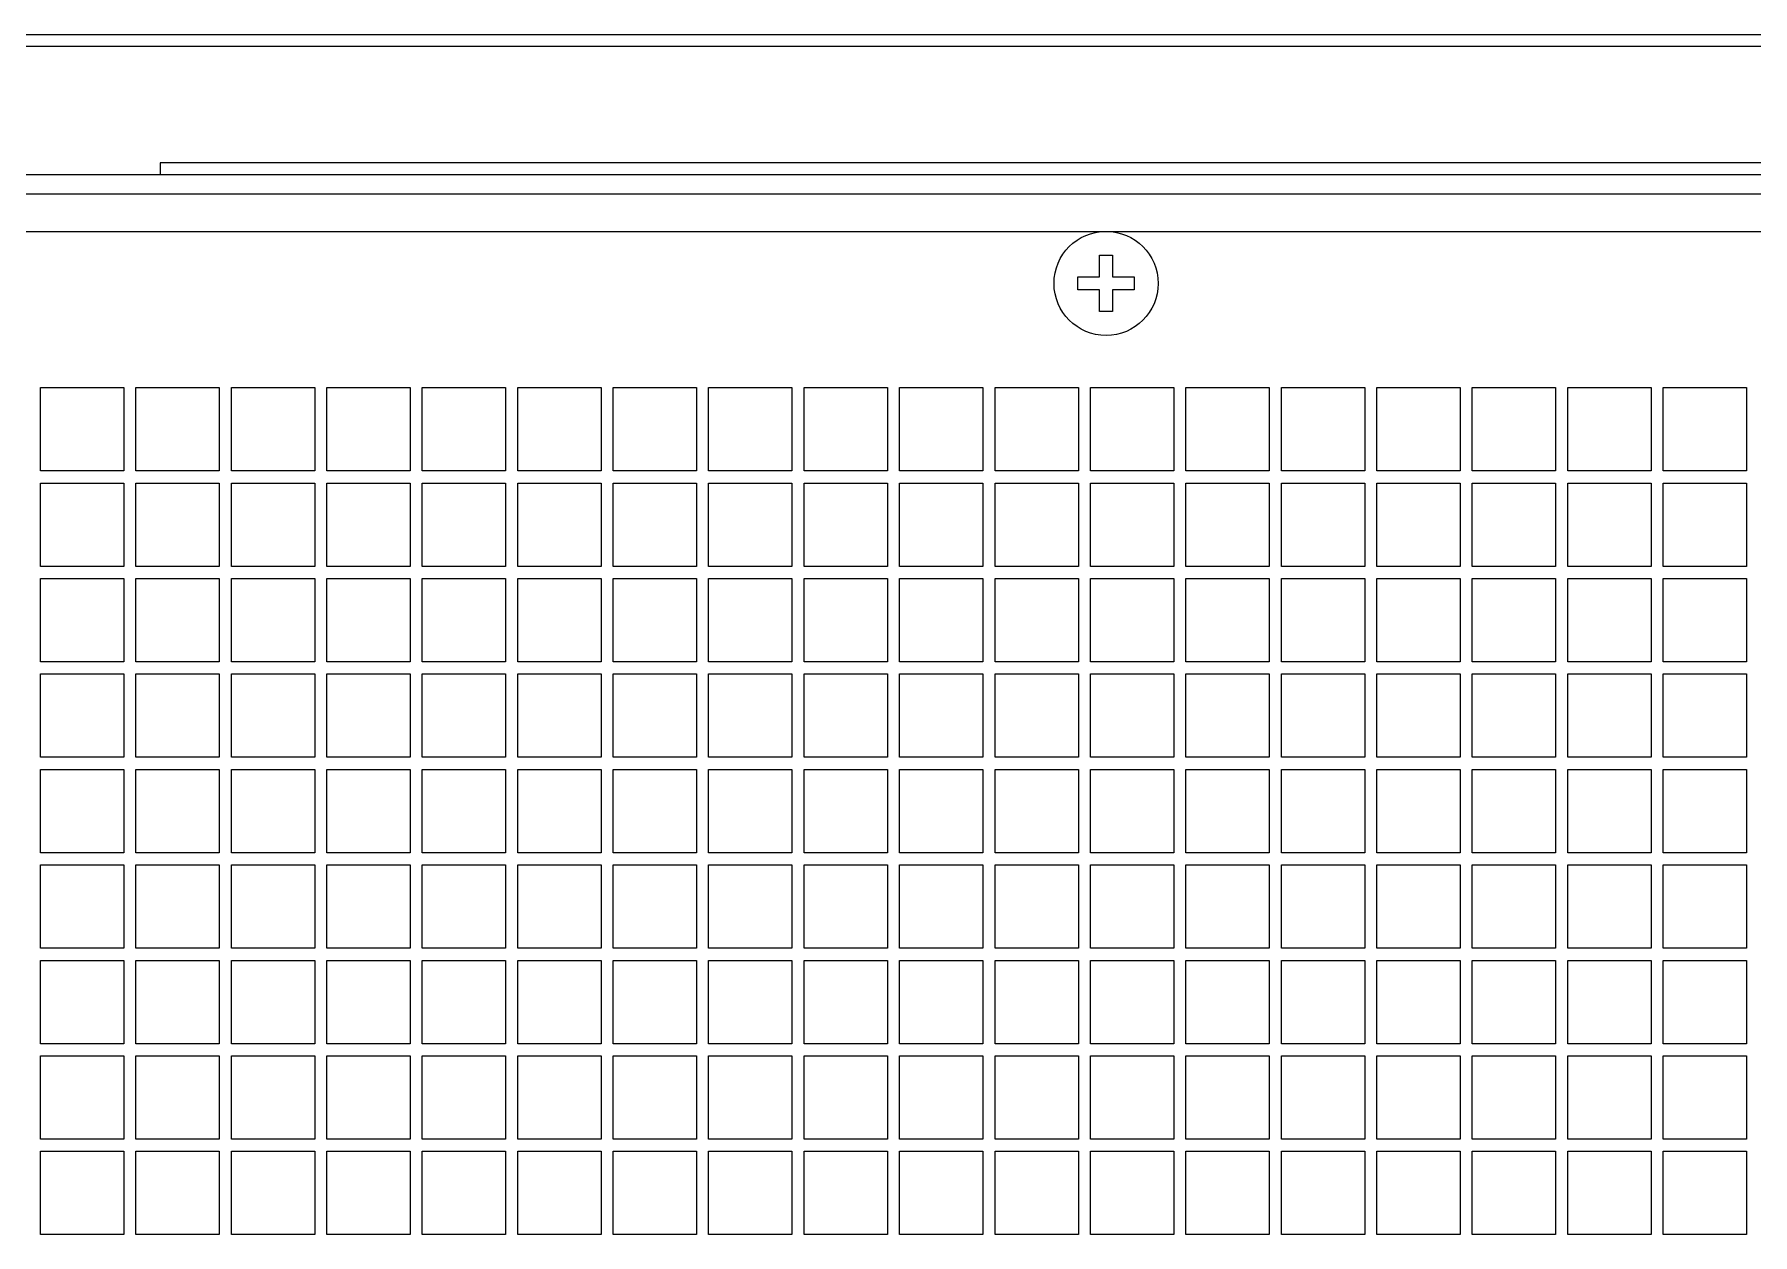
# Model space of a CAD drawing. Header units: millimetres. Extents: x 0 to 191, y 0 to 126.
# Drawn here: x 56.83 to 76.63, y 76.59 to 90.42 of the extents above; entities that cross this region are included whole.
import ezdxf

# ---------------------------------------------------------------- set-up
doc = ezdxf.new("R2010")
doc.units = ezdxf.units.MM
for name, color, linetype in [('2401-00460-M6-12PSTTHC_0', 7, 'Continuous'), ('4212-12595_0', 7, 'Continuous'), ('4212-12608_0', 7, 'Continuous'), ('4212-12615_0', 7, 'Continuous')]:
    doc.layers.add(name, color=color, linetype=linetype)

msp = doc.modelspace()

# ---------------------------------------------------------------- linework, layer by layer
at = {"layer": '2401-00460-M6-12PSTTHC_0', "color": 7, "linetype": 'Continuous'}
for p, q in [((69.105, 87.625), (69.105, 87.875)), ((69.105, 87.875), (69.255, 87.875)), ((69.255, 87.875), (69.255, 87.625)), ((68.855, 87.475), (68.855, 87.625)), ((68.855, 87.625), (69.105, 87.625)), ((69.255, 87.625), (69.505, 87.625)), ((69.505, 87.625), (69.505, 87.475)), ((69.105, 87.475), (68.855, 87.475)), ((69.105, 87.225), (69.105, 87.475)), ((69.255, 87.475), (69.255, 87.225)), ((69.505, 87.475), (69.255, 87.475)), ((69.255, 87.225), (69.105, 87.225))]:
    msp.add_line(p, q, dxfattribs=at)
msp.add_circle((69.18, 87.55), 0.6, dxfattribs=at)
at = {"layer": '4212-12595_0', "color": 7, "linetype": 'Continuous'}
msp.add_line((117.93, 88.58), (2.93, 88.58), dxfattribs=at)
at = {"layer": '4212-12608_0', "color": 7, "linetype": 'Continuous'}
for p, q in [((51.58, 88.15), (119.28, 88.15)), ((56.9, 85.39), (56.9, 86.35)), ((56.9, 86.35), (57.86, 86.35)), ((57.86, 86.35), (57.86, 85.39)), ((58, 85.39), (58, 86.35)), ((58, 86.35), (58.96, 86.35)), ((58.96, 86.35), (58.96, 85.39)), ((59.1, 85.39), (59.1, 86.35)), ((59.1, 86.35), (60.06, 86.35)), ((60.06, 86.35), (60.06, 85.39)), ((60.2, 85.39), (60.2, 86.35)), ((60.2, 86.35), (61.16, 86.35)), ((61.16, 86.35), (61.16, 85.39)), ((61.3, 85.39), (61.3, 86.35)), ((61.3, 86.35), (62.26, 86.35)), ((62.26, 86.35), (62.26, 85.39)), ((62.4, 85.39), (62.4, 86.35)), ((62.4, 86.35), (63.36, 86.35)), ((63.36, 86.35), (63.36, 85.39)), ((63.5, 85.39), (63.5, 86.35)), ((63.5, 86.35), (64.46, 86.35)), ((64.46, 86.35), (64.46, 85.39)), ((64.6, 85.39), (64.6, 86.35)), ((64.6, 86.35), (65.56, 86.35)), ((65.56, 86.35), (65.56, 85.39)), ((65.7, 85.39), (65.7, 86.35)), ((65.7, 86.35), (66.66, 86.35)), ((66.66, 86.35), (66.66, 85.39)), ((66.8, 85.39), (66.8, 86.35)), ((66.8, 86.35), (67.76, 86.35)), ((67.76, 86.35), (67.76, 85.39)), ((67.9, 85.39), (67.9, 86.35)), ((67.9, 86.35), (68.86, 86.35)), ((68.86, 86.35), (68.86, 85.39)), ((69, 85.39), (69, 86.35)), ((69, 86.35), (69.96, 86.35)), ((69.96, 86.35), (69.96, 85.39)), ((70.1, 85.39), (70.1, 86.35)), ((70.1, 86.35), (71.06, 86.35)), ((71.06, 86.35), (71.06, 85.39)), ((71.2, 85.39), (71.2, 86.35)), ((71.2, 86.35), (72.16, 86.35)), ((72.16, 86.35), (72.16, 85.39)), ((72.3, 85.39), (72.3, 86.35)), ((72.3, 86.35), (73.26, 86.35)), ((73.26, 86.35), (73.26, 85.39)), ((73.4, 85.39), (73.4, 86.35)), ((73.4, 86.35), (74.36, 86.35)), ((74.36, 86.35), (74.36, 85.39)), ((74.5, 85.39), (74.5, 86.35)), ((74.5, 86.35), (75.46, 86.35)), ((75.46, 86.35), (75.46, 85.39)), ((75.6, 85.39), (75.6, 86.35)), ((75.6, 86.35), (76.56, 86.35)), ((76.56, 86.35), (76.56, 85.39)), ((57.86, 85.39), (56.9, 85.39)), ((58.96, 85.39), (58, 85.39)), ((60.06, 85.39), (59.1, 85.39)), ((61.16, 85.39), (60.2, 85.39)), ((62.26, 85.39), (61.3, 85.39)), ((63.36, 85.39), (62.4, 85.39)), ((64.46, 85.39), (63.5, 85.39)), ((65.56, 85.39), (64.6, 85.39)), ((66.66, 85.39), (65.7, 85.39)), ((67.76, 85.39), (66.8, 85.39)), ((68.86, 85.39), (67.9, 85.39)), ((69.96, 85.39), (69, 85.39)), ((71.06, 85.39), (70.1, 85.39)), ((72.16, 85.39), (71.2, 85.39)), ((73.26, 85.39), (72.3, 85.39)), ((74.36, 85.39), (73.4, 85.39)), ((75.46, 85.39), (74.5, 85.39)), ((76.56, 85.39), (75.6, 85.39)), ((56.9, 84.29), (56.9, 85.25)), ((56.9, 85.25), (57.86, 85.25)), ((57.86, 85.25), (57.86, 84.29)), ((58, 84.29), (58, 85.25)), ((58, 85.25), (58.96, 85.25)), ((58.96, 85.25), (58.96, 84.29)), ((59.1, 84.29), (59.1, 85.25)), ((59.1, 85.25), (60.06, 85.25)), ((60.06, 85.25), (60.06, 84.29)), ((60.2, 84.29), (60.2, 85.25)), ((60.2, 85.25), (61.16, 85.25)), ((61.16, 85.25), (61.16, 84.29)), ((61.3, 84.29), (61.3, 85.25)), ((61.3, 85.25), (62.26, 85.25)), ((62.26, 85.25), (62.26, 84.29)), ((62.4, 84.29), (62.4, 85.25)), ((62.4, 85.25), (63.36, 85.25)), ((63.36, 85.25), (63.36, 84.29)), ((63.5, 84.29), (63.5, 85.25)), ((63.5, 85.25), (64.46, 85.25)), ((64.46, 85.25), (64.46, 84.29)), ((64.6, 84.29), (64.6, 85.25)), ((64.6, 85.25), (65.56, 85.25)), ((65.56, 85.25), (65.56, 84.29)), ((65.7, 84.29), (65.7, 85.25)), ((65.7, 85.25), (66.66, 85.25)), ((66.66, 85.25), (66.66, 84.29)), ((66.8, 84.29), (66.8, 85.25)), ((66.8, 85.25), (67.76, 85.25)), ((67.76, 85.25), (67.76, 84.29)), ((67.9, 84.29), (67.9, 85.25)), ((67.9, 85.25), (68.86, 85.25)), ((68.86, 85.25), (68.86, 84.29)), ((69, 84.29), (69, 85.25)), ((69, 85.25), (69.96, 85.25)), ((69.96, 85.25), (69.96, 84.29)), ((70.1, 84.29), (70.1, 85.25)), ((70.1, 85.25), (71.06, 85.25)), ((71.06, 85.25), (71.06, 84.29)), ((71.2, 84.29), (71.2, 85.25)), ((71.2, 85.25), (72.16, 85.25)), ((72.16, 85.25), (72.16, 84.29)), ((72.3, 84.29), (72.3, 85.25)), ((72.3, 85.25), (73.26, 85.25)), ((73.26, 85.25), (73.26, 84.29)), ((73.4, 84.29), (73.4, 85.25)), ((73.4, 85.25), (74.36, 85.25)), ((74.36, 85.25), (74.36, 84.29)), ((74.5, 84.29), (74.5, 85.25)), ((74.5, 85.25), (75.46, 85.25)), ((75.46, 85.25), (75.46, 84.29)), ((75.6, 84.29), (75.6, 85.25)), ((75.6, 85.25), (76.56, 85.25)), ((76.56, 85.25), (76.56, 84.29)), ((57.86, 84.29), (56.9, 84.29)), ((58.96, 84.29), (58, 84.29)), ((60.06, 84.29), (59.1, 84.29)), ((61.16, 84.29), (60.2, 84.29)), ((62.26, 84.29), (61.3, 84.29)), ((63.36, 84.29), (62.4, 84.29)), ((64.46, 84.29), (63.5, 84.29)), ((65.56, 84.29), (64.6, 84.29)), ((66.66, 84.29), (65.7, 84.29)), ((67.76, 84.29), (66.8, 84.29)), ((68.86, 84.29), (67.9, 84.29)), ((69.96, 84.29), (69, 84.29)), ((71.06, 84.29), (70.1, 84.29)), ((72.16, 84.29), (71.2, 84.29)), ((73.26, 84.29), (72.3, 84.29)), ((74.36, 84.29), (73.4, 84.29)), ((75.46, 84.29), (74.5, 84.29)), ((76.56, 84.29), (75.6, 84.29)), ((56.9, 83.19), (56.9, 84.15)), ((56.9, 84.15), (57.86, 84.15)), ((57.86, 84.15), (57.86, 83.19)), ((58, 83.19), (58, 84.15)), ((58, 84.15), (58.96, 84.15)), ((58.96, 84.15), (58.96, 83.19)), ((59.1, 83.19), (59.1, 84.15)), ((59.1, 84.15), (60.06, 84.15)), ((60.06, 84.15), (60.06, 83.19)), ((60.2, 83.19), (60.2, 84.15)), ((60.2, 84.15), (61.16, 84.15)), ((61.16, 84.15), (61.16, 83.19)), ((61.3, 83.19), (61.3, 84.15)), ((61.3, 84.15), (62.26, 84.15)), ((62.26, 84.15), (62.26, 83.19)), ((62.4, 83.19), (62.4, 84.15)), ((62.4, 84.15), (63.36, 84.15)), ((63.36, 84.15), (63.36, 83.19)), ((63.5, 83.19), (63.5, 84.15)), ((63.5, 84.15), (64.46, 84.15)), ((64.46, 84.15), (64.46, 83.19)), ((64.6, 83.19), (64.6, 84.15)), ((64.6, 84.15), (65.56, 84.15)), ((65.56, 84.15), (65.56, 83.19)), ((65.7, 83.19), (65.7, 84.15)), ((65.7, 84.15), (66.66, 84.15)), ((66.66, 84.15), (66.66, 83.19)), ((66.8, 83.19), (66.8, 84.15)), ((66.8, 84.15), (67.76, 84.15)), ((67.76, 84.15), (67.76, 83.19)), ((67.9, 83.19), (67.9, 84.15)), ((67.9, 84.15), (68.86, 84.15)), ((68.86, 84.15), (68.86, 83.19)), ((69, 83.19), (69, 84.15)), ((69, 84.15), (69.96, 84.15)), ((69.96, 84.15), (69.96, 83.19)), ((70.1, 83.19), (70.1, 84.15)), ((70.1, 84.15), (71.06, 84.15)), ((71.06, 84.15), (71.06, 83.19)), ((71.2, 83.19), (71.2, 84.15)), ((71.2, 84.15), (72.16, 84.15)), ((72.16, 84.15), (72.16, 83.19)), ((72.3, 83.19), (72.3, 84.15)), ((72.3, 84.15), (73.26, 84.15)), ((73.26, 84.15), (73.26, 83.19)), ((73.4, 83.19), (73.4, 84.15)), ((73.4, 84.15), (74.36, 84.15)), ((74.36, 84.15), (74.36, 83.19)), ((74.5, 83.19), (74.5, 84.15)), ((74.5, 84.15), (75.46, 84.15)), ((75.46, 84.15), (75.46, 83.19)), ((75.6, 83.19), (75.6, 84.15)), ((75.6, 84.15), (76.56, 84.15)), ((76.56, 84.15), (76.56, 83.19)), ((57.86, 83.19), (56.9, 83.19)), ((58.96, 83.19), (58, 83.19)), ((60.06, 83.19), (59.1, 83.19)), ((61.16, 83.19), (60.2, 83.19)), ((62.26, 83.19), (61.3, 83.19)), ((63.36, 83.19), (62.4, 83.19)), ((64.46, 83.19), (63.5, 83.19)), ((65.56, 83.19), (64.6, 83.19)), ((66.66, 83.19), (65.7, 83.19)), ((67.76, 83.19), (66.8, 83.19)), ((68.86, 83.19), (67.9, 83.19)), ((69.96, 83.19), (69, 83.19)), ((71.06, 83.19), (70.1, 83.19)), ((72.16, 83.19), (71.2, 83.19)), ((73.26, 83.19), (72.3, 83.19)), ((74.36, 83.19), (73.4, 83.19)), ((75.46, 83.19), (74.5, 83.19)), ((76.56, 83.19), (75.6, 83.19)), ((56.9, 82.09), (56.9, 83.05)), ((56.9, 83.05), (57.86, 83.05)), ((57.86, 83.05), (57.86, 82.09)), ((58, 82.09), (58, 83.05)), ((58, 83.05), (58.96, 83.05)), ((58.96, 83.05), (58.96, 82.09)), ((59.1, 82.09), (59.1, 83.05)), ((59.1, 83.05), (60.06, 83.05)), ((60.06, 83.05), (60.06, 82.09)), ((60.2, 82.09), (60.2, 83.05)), ((60.2, 83.05), (61.16, 83.05)), ((61.16, 83.05), (61.16, 82.09)), ((61.3, 82.09), (61.3, 83.05)), ((61.3, 83.05), (62.26, 83.05)), ((62.26, 83.05), (62.26, 82.09)), ((62.4, 82.09), (62.4, 83.05)), ((62.4, 83.05), (63.36, 83.05)), ((63.36, 83.05), (63.36, 82.09)), ((63.5, 82.09), (63.5, 83.05)), ((63.5, 83.05), (64.46, 83.05)), ((64.46, 83.05), (64.46, 82.09)), ((64.6, 82.09), (64.6, 83.05)), ((64.6, 83.05), (65.56, 83.05)), ((65.56, 83.05), (65.56, 82.09)), ((65.7, 82.09), (65.7, 83.05)), ((65.7, 83.05), (66.66, 83.05)), ((66.66, 83.05), (66.66, 82.09)), ((66.8, 82.09), (66.8, 83.05)), ((66.8, 83.05), (67.76, 83.05)), ((67.76, 83.05), (67.76, 82.09)), ((67.9, 82.09), (67.9, 83.05)), ((67.9, 83.05), (68.86, 83.05)), ((68.86, 83.05), (68.86, 82.09)), ((69, 82.09), (69, 83.05)), ((69, 83.05), (69.96, 83.05)), ((69.96, 83.05), (69.96, 82.09)), ((70.1, 82.09), (70.1, 83.05)), ((70.1, 83.05), (71.06, 83.05)), ((71.06, 83.05), (71.06, 82.09)), ((71.2, 82.09), (71.2, 83.05)), ((71.2, 83.05), (72.16, 83.05)), ((72.16, 83.05), (72.16, 82.09)), ((72.3, 82.09), (72.3, 83.05)), ((72.3, 83.05), (73.26, 83.05)), ((73.26, 83.05), (73.26, 82.09)), ((73.4, 82.09), (73.4, 83.05)), ((73.4, 83.05), (74.36, 83.05)), ((74.36, 83.05), (74.36, 82.09)), ((74.5, 82.09), (74.5, 83.05)), ((74.5, 83.05), (75.46, 83.05)), ((75.46, 83.05), (75.46, 82.09)), ((75.6, 82.09), (75.6, 83.05)), ((75.6, 83.05), (76.56, 83.05)), ((76.56, 83.05), (76.56, 82.09)), ((57.86, 82.09), (56.9, 82.09)), ((58.96, 82.09), (58, 82.09)), ((60.06, 82.09), (59.1, 82.09)), ((61.16, 82.09), (60.2, 82.09)), ((62.26, 82.09), (61.3, 82.09)), ((63.36, 82.09), (62.4, 82.09)), ((64.46, 82.09), (63.5, 82.09)), ((65.56, 82.09), (64.6, 82.09)), ((66.66, 82.09), (65.7, 82.09)), ((67.76, 82.09), (66.8, 82.09)), ((68.86, 82.09), (67.9, 82.09)), ((69.96, 82.09), (69, 82.09)), ((71.06, 82.09), (70.1, 82.09)), ((72.16, 82.09), (71.2, 82.09)), ((73.26, 82.09), (72.3, 82.09)), ((74.36, 82.09), (73.4, 82.09)), ((75.46, 82.09), (74.5, 82.09)), ((76.56, 82.09), (75.6, 82.09)), ((56.9, 80.99), (56.9, 81.95)), ((56.9, 81.95), (57.86, 81.95)), ((57.86, 81.95), (57.86, 80.99)), ((58, 80.99), (58, 81.95)), ((58, 81.95), (58.96, 81.95)), ((58.96, 81.95), (58.96, 80.99)), ((59.1, 80.99), (59.1, 81.95)), ((59.1, 81.95), (60.06, 81.95)), ((60.06, 81.95), (60.06, 80.99)), ((60.2, 80.99), (60.2, 81.95)), ((60.2, 81.95), (61.16, 81.95)), ((61.16, 81.95), (61.16, 80.99)), ((61.3, 80.99), (61.3, 81.95)), ((61.3, 81.95), (62.26, 81.95)), ((62.26, 81.95), (62.26, 80.99)), ((62.4, 80.99), (62.4, 81.95)), ((62.4, 81.95), (63.36, 81.95)), ((63.36, 81.95), (63.36, 80.99)), ((63.5, 80.99), (63.5, 81.95)), ((63.5, 81.95), (64.46, 81.95)), ((64.46, 81.95), (64.46, 80.99)), ((64.6, 80.99), (64.6, 81.95)), ((64.6, 81.95), (65.56, 81.95)), ((65.56, 81.95), (65.56, 80.99)), ((65.7, 80.99), (65.7, 81.95)), ((65.7, 81.95), (66.66, 81.95)), ((66.66, 81.95), (66.66, 80.99)), ((66.8, 80.99), (66.8, 81.95)), ((66.8, 81.95), (67.76, 81.95)), ((67.76, 81.95), (67.76, 80.99)), ((67.9, 80.99), (67.9, 81.95)), ((67.9, 81.95), (68.86, 81.95)), ((68.86, 81.95), (68.86, 80.99)), ((69, 80.99), (69, 81.95)), ((69, 81.95), (69.96, 81.95)), ((69.96, 81.95), (69.96, 80.99)), ((70.1, 80.99), (70.1, 81.95)), ((70.1, 81.95), (71.06, 81.95)), ((71.06, 81.95), (71.06, 80.99)), ((71.2, 80.99), (71.2, 81.95)), ((71.2, 81.95), (72.16, 81.95)), ((72.16, 81.95), (72.16, 80.99)), ((72.3, 80.99), (72.3, 81.95)), ((72.3, 81.95), (73.26, 81.95)), ((73.26, 81.95), (73.26, 80.99)), ((73.4, 80.99), (73.4, 81.95)), ((73.4, 81.95), (74.36, 81.95)), ((74.36, 81.95), (74.36, 80.99)), ((74.5, 80.99), (74.5, 81.95)), ((74.5, 81.95), (75.46, 81.95)), ((75.46, 81.95), (75.46, 80.99)), ((75.6, 80.99), (75.6, 81.95)), ((75.6, 81.95), (76.56, 81.95)), ((76.56, 81.95), (76.56, 80.99)), ((57.86, 80.99), (56.9, 80.99)), ((58.96, 80.99), (58, 80.99)), ((60.06, 80.99), (59.1, 80.99)), ((61.16, 80.99), (60.2, 80.99)), ((62.26, 80.99), (61.3, 80.99)), ((63.36, 80.99), (62.4, 80.99)), ((64.46, 80.99), (63.5, 80.99)), ((65.56, 80.99), (64.6, 80.99)), ((66.66, 80.99), (65.7, 80.99)), ((67.76, 80.99), (66.8, 80.99)), ((68.86, 80.99), (67.9, 80.99)), ((69.96, 80.99), (69, 80.99)), ((71.06, 80.99), (70.1, 80.99)), ((72.16, 80.99), (71.2, 80.99)), ((73.26, 80.99), (72.3, 80.99)), ((74.36, 80.99), (73.4, 80.99)), ((75.46, 80.99), (74.5, 80.99)), ((76.56, 80.99), (75.6, 80.99)), ((56.9, 79.89), (56.9, 80.85)), ((56.9, 80.85), (57.86, 80.85)), ((57.86, 80.85), (57.86, 79.89)), ((58, 79.89), (58, 80.85)), ((58, 80.85), (58.96, 80.85)), ((58.96, 80.85), (58.96, 79.89)), ((59.1, 79.89), (59.1, 80.85)), ((59.1, 80.85), (60.06, 80.85)), ((60.06, 80.85), (60.06, 79.89)), ((60.2, 79.89), (60.2, 80.85)), ((60.2, 80.85), (61.16, 80.85)), ((61.16, 80.85), (61.16, 79.89)), ((61.3, 79.89), (61.3, 80.85)), ((61.3, 80.85), (62.26, 80.85)), ((62.26, 80.85), (62.26, 79.89)), ((62.4, 79.89), (62.4, 80.85)), ((62.4, 80.85), (63.36, 80.85)), ((63.36, 80.85), (63.36, 79.89)), ((63.5, 79.89), (63.5, 80.85)), ((63.5, 80.85), (64.46, 80.85)), ((64.46, 80.85), (64.46, 79.89)), ((64.6, 79.89), (64.6, 80.85)), ((64.6, 80.85), (65.56, 80.85)), ((65.56, 80.85), (65.56, 79.89)), ((65.7, 79.89), (65.7, 80.85)), ((65.7, 80.85), (66.66, 80.85)), ((66.66, 80.85), (66.66, 79.89)), ((66.8, 79.89), (66.8, 80.85)), ((66.8, 80.85), (67.76, 80.85)), ((67.76, 80.85), (67.76, 79.89)), ((67.9, 79.89), (67.9, 80.85)), ((67.9, 80.85), (68.86, 80.85)), ((68.86, 80.85), (68.86, 79.89)), ((69, 79.89), (69, 80.85)), ((69, 80.85), (69.96, 80.85)), ((69.96, 80.85), (69.96, 79.89)), ((70.1, 79.89), (70.1, 80.85)), ((70.1, 80.85), (71.06, 80.85)), ((71.06, 80.85), (71.06, 79.89)), ((71.2, 79.89), (71.2, 80.85)), ((71.2, 80.85), (72.16, 80.85)), ((72.16, 80.85), (72.16, 79.89)), ((72.3, 79.89), (72.3, 80.85)), ((72.3, 80.85), (73.26, 80.85)), ((73.26, 80.85), (73.26, 79.89)), ((73.4, 79.89), (73.4, 80.85)), ((73.4, 80.85), (74.36, 80.85)), ((74.36, 80.85), (74.36, 79.89)), ((74.5, 79.89), (74.5, 80.85)), ((74.5, 80.85), (75.46, 80.85)), ((75.46, 80.85), (75.46, 79.89)), ((75.6, 79.89), (75.6, 80.85)), ((75.6, 80.85), (76.56, 80.85)), ((76.56, 80.85), (76.56, 79.89)), ((57.86, 79.89), (56.9, 79.89)), ((58.96, 79.89), (58, 79.89)), ((60.06, 79.89), (59.1, 79.89)), ((61.16, 79.89), (60.2, 79.89)), ((62.26, 79.89), (61.3, 79.89)), ((63.36, 79.89), (62.4, 79.89)), ((64.46, 79.89), (63.5, 79.89)), ((65.56, 79.89), (64.6, 79.89)), ((66.66, 79.89), (65.7, 79.89)), ((67.76, 79.89), (66.8, 79.89)), ((68.86, 79.89), (67.9, 79.89)), ((69.96, 79.89), (69, 79.89)), ((71.06, 79.89), (70.1, 79.89)), ((72.16, 79.89), (71.2, 79.89)), ((73.26, 79.89), (72.3, 79.89)), ((74.36, 79.89), (73.4, 79.89)), ((75.46, 79.89), (74.5, 79.89)), ((76.56, 79.89), (75.6, 79.89)), ((56.9, 78.79), (56.9, 79.75)), ((56.9, 79.75), (57.86, 79.75)), ((57.86, 79.75), (57.86, 78.79)), ((58, 78.79), (58, 79.75)), ((58, 79.75), (58.96, 79.75)), ((58.96, 79.75), (58.96, 78.79)), ((59.1, 78.79), (59.1, 79.75)), ((59.1, 79.75), (60.06, 79.75)), ((60.06, 79.75), (60.06, 78.79)), ((60.2, 78.79), (60.2, 79.75)), ((60.2, 79.75), (61.16, 79.75)), ((61.16, 79.75), (61.16, 78.79)), ((61.3, 78.79), (61.3, 79.75)), ((61.3, 79.75), (62.26, 79.75)), ((62.26, 79.75), (62.26, 78.79)), ((62.4, 78.79), (62.4, 79.75)), ((62.4, 79.75), (63.36, 79.75)), ((63.36, 79.75), (63.36, 78.79)), ((63.5, 78.79), (63.5, 79.75)), ((63.5, 79.75), (64.46, 79.75)), ((64.46, 79.75), (64.46, 78.79)), ((64.6, 78.79), (64.6, 79.75)), ((64.6, 79.75), (65.56, 79.75)), ((65.56, 79.75), (65.56, 78.79)), ((65.7, 78.79), (65.7, 79.75)), ((65.7, 79.75), (66.66, 79.75)), ((66.66, 79.75), (66.66, 78.79)), ((66.8, 78.79), (66.8, 79.75)), ((66.8, 79.75), (67.76, 79.75)), ((67.76, 79.75), (67.76, 78.79)), ((67.9, 78.79), (67.9, 79.75)), ((67.9, 79.75), (68.86, 79.75)), ((68.86, 79.75), (68.86, 78.79)), ((69, 78.79), (69, 79.75)), ((69, 79.75), (69.96, 79.75)), ((69.96, 79.75), (69.96, 78.79)), ((70.1, 78.79), (70.1, 79.75)), ((70.1, 79.75), (71.06, 79.75)), ((71.06, 79.75), (71.06, 78.79)), ((71.2, 78.79), (71.2, 79.75)), ((71.2, 79.75), (72.16, 79.75)), ((72.16, 79.75), (72.16, 78.79)), ((72.3, 78.79), (72.3, 79.75)), ((72.3, 79.75), (73.26, 79.75)), ((73.26, 79.75), (73.26, 78.79)), ((73.4, 78.79), (73.4, 79.75)), ((73.4, 79.75), (74.36, 79.75)), ((74.36, 79.75), (74.36, 78.79)), ((74.5, 78.79), (74.5, 79.75)), ((74.5, 79.75), (75.46, 79.75)), ((75.46, 79.75), (75.46, 78.79)), ((75.6, 78.79), (75.6, 79.75)), ((75.6, 79.75), (76.56, 79.75)), ((76.56, 79.75), (76.56, 78.79)), ((57.86, 78.79), (56.9, 78.79)), ((56.9, 77.69), (56.9, 78.65)), ((56.9, 78.65), (57.86, 78.65)), ((57.86, 78.65), (57.86, 77.69)), ((58.96, 78.79), (58, 78.79)), ((58, 77.69), (58, 78.65)), ((58, 78.65), (58.96, 78.65)), ((58.96, 78.65), (58.96, 77.69)), ((60.06, 78.79), (59.1, 78.79)), ((59.1, 77.69), (59.1, 78.65)), ((59.1, 78.65), (60.06, 78.65)), ((60.06, 78.65), (60.06, 77.69)), ((61.16, 78.79), (60.2, 78.79)), ((60.2, 77.69), (60.2, 78.65)), ((60.2, 78.65), (61.16, 78.65)), ((61.16, 78.65), (61.16, 77.69)), ((62.26, 78.79), (61.3, 78.79)), ((61.3, 77.69), (61.3, 78.65)), ((61.3, 78.65), (62.26, 78.65)), ((62.26, 78.65), (62.26, 77.69)), ((63.36, 78.79), (62.4, 78.79)), ((62.4, 77.69), (62.4, 78.65)), ((62.4, 78.65), (63.36, 78.65)), ((63.36, 78.65), (63.36, 77.69)), ((64.46, 78.79), (63.5, 78.79)), ((63.5, 77.69), (63.5, 78.65)), ((63.5, 78.65), (64.46, 78.65)), ((64.46, 78.65), (64.46, 77.69)), ((65.56, 78.79), (64.6, 78.79)), ((64.6, 77.69), (64.6, 78.65)), ((64.6, 78.65), (65.56, 78.65)), ((65.56, 78.65), (65.56, 77.69)), ((66.66, 78.79), (65.7, 78.79)), ((65.7, 77.69), (65.7, 78.65)), ((65.7, 78.65), (66.66, 78.65)), ((66.66, 78.65), (66.66, 77.69)), ((67.76, 78.79), (66.8, 78.79)), ((66.8, 77.69), (66.8, 78.65)), ((66.8, 78.65), (67.76, 78.65)), ((67.76, 78.65), (67.76, 77.69)), ((68.86, 78.79), (67.9, 78.79)), ((67.9, 77.69), (67.9, 78.65)), ((67.9, 78.65), (68.86, 78.65)), ((68.86, 78.65), (68.86, 77.69)), ((69.96, 78.79), (69, 78.79)), ((69, 77.69), (69, 78.65)), ((69, 78.65), (69.96, 78.65)), ((69.96, 78.65), (69.96, 77.69)), ((71.06, 78.79), (70.1, 78.79)), ((70.1, 77.69), (70.1, 78.65)), ((70.1, 78.65), (71.06, 78.65)), ((71.06, 78.65), (71.06, 77.69)), ((72.16, 78.79), (71.2, 78.79)), ((71.2, 77.69), (71.2, 78.65)), ((71.2, 78.65), (72.16, 78.65)), ((72.16, 78.65), (72.16, 77.69)), ((73.26, 78.79), (72.3, 78.79)), ((72.3, 77.69), (72.3, 78.65)), ((72.3, 78.65), (73.26, 78.65)), ((73.26, 78.65), (73.26, 77.69)), ((74.36, 78.79), (73.4, 78.79)), ((73.4, 77.69), (73.4, 78.65)), ((73.4, 78.65), (74.36, 78.65)), ((74.36, 78.65), (74.36, 77.69)), ((75.46, 78.79), (74.5, 78.79)), ((74.5, 77.69), (74.5, 78.65)), ((74.5, 78.65), (75.46, 78.65)), ((75.46, 78.65), (75.46, 77.69)), ((76.56, 78.79), (75.6, 78.79)), ((75.6, 77.69), (75.6, 78.65)), ((75.6, 78.65), (76.56, 78.65)), ((76.56, 78.65), (76.56, 77.69)), ((57.86, 77.69), (56.9, 77.69)), ((58.96, 77.69), (58, 77.69)), ((60.06, 77.69), (59.1, 77.69)), ((61.16, 77.69), (60.2, 77.69)), ((62.26, 77.69), (61.3, 77.69)), ((63.36, 77.69), (62.4, 77.69)), ((64.46, 77.69), (63.5, 77.69)), ((65.56, 77.69), (64.6, 77.69)), ((66.66, 77.69), (65.7, 77.69)), ((67.76, 77.69), (66.8, 77.69)), ((68.86, 77.69), (67.9, 77.69)), ((69.96, 77.69), (69, 77.69)), ((71.06, 77.69), (70.1, 77.69)), ((72.16, 77.69), (71.2, 77.69)), ((73.26, 77.69), (72.3, 77.69)), ((74.36, 77.69), (73.4, 77.69)), ((75.46, 77.69), (74.5, 77.69)), ((76.56, 77.69), (75.6, 77.69)), ((56.9, 76.59), (56.9, 77.55)), ((56.9, 77.55), (57.86, 77.55)), ((57.86, 77.55), (57.86, 76.59)), ((58, 76.59), (58, 77.55)), ((58, 77.55), (58.96, 77.55)), ((58.96, 77.55), (58.96, 76.59)), ((59.1, 76.59), (59.1, 77.55)), ((59.1, 77.55), (60.06, 77.55)), ((60.06, 77.55), (60.06, 76.59)), ((60.2, 76.59), (60.2, 77.55)), ((60.2, 77.55), (61.16, 77.55)), ((61.16, 77.55), (61.16, 76.59)), ((61.3, 76.59), (61.3, 77.55)), ((61.3, 77.55), (62.26, 77.55)), ((62.26, 77.55), (62.26, 76.59)), ((62.4, 76.59), (62.4, 77.55)), ((62.4, 77.55), (63.36, 77.55)), ((63.36, 77.55), (63.36, 76.59)), ((63.5, 76.59), (63.5, 77.55)), ((63.5, 77.55), (64.46, 77.55)), ((64.46, 77.55), (64.46, 76.59)), ((64.6, 76.59), (64.6, 77.55)), ((64.6, 77.55), (65.56, 77.55)), ((65.56, 77.55), (65.56, 76.59)), ((65.7, 76.59), (65.7, 77.55)), ((65.7, 77.55), (66.66, 77.55)), ((66.66, 77.55), (66.66, 76.59)), ((66.8, 76.59), (66.8, 77.55)), ((66.8, 77.55), (67.76, 77.55)), ((67.76, 77.55), (67.76, 76.59)), ((67.9, 76.59), (67.9, 77.55)), ((67.9, 77.55), (68.86, 77.55)), ((68.86, 77.55), (68.86, 76.59)), ((69, 76.59), (69, 77.55)), ((69, 77.55), (69.96, 77.55)), ((69.96, 77.55), (69.96, 76.59)), ((70.1, 76.59), (70.1, 77.55)), ((70.1, 77.55), (71.06, 77.55)), ((71.06, 77.55), (71.06, 76.59)), ((71.2, 76.59), (71.2, 77.55)), ((71.2, 77.55), (72.16, 77.55)), ((72.16, 77.55), (72.16, 76.59)), ((72.3, 76.59), (72.3, 77.55)), ((72.3, 77.55), (73.26, 77.55)), ((73.26, 77.55), (73.26, 76.59)), ((73.4, 76.59), (73.4, 77.55)), ((73.4, 77.55), (74.36, 77.55)), ((74.36, 77.55), (74.36, 76.59)), ((74.5, 76.59), (74.5, 77.55)), ((74.5, 77.55), (75.46, 77.55)), ((75.46, 77.55), (75.46, 76.59)), ((75.6, 76.59), (75.6, 77.55)), ((75.6, 77.55), (76.56, 77.55)), ((76.56, 77.55), (76.56, 76.59)), ((57.86, 76.59), (56.9, 76.59)), ((58.96, 76.59), (58, 76.59)), ((60.06, 76.59), (59.1, 76.59)), ((61.16, 76.59), (60.2, 76.59)), ((62.26, 76.59), (61.3, 76.59)), ((63.36, 76.59), (62.4, 76.59)), ((64.46, 76.59), (63.5, 76.59)), ((65.56, 76.59), (64.6, 76.59)), ((66.66, 76.59), (65.7, 76.59)), ((67.76, 76.59), (66.8, 76.59)), ((68.86, 76.59), (67.9, 76.59)), ((69.96, 76.59), (69, 76.59)), ((71.06, 76.59), (70.1, 76.59)), ((72.16, 76.59), (71.2, 76.59)), ((73.26, 76.59), (72.3, 76.59)), ((74.36, 76.59), (73.4, 76.59)), ((75.46, 76.59), (74.5, 76.59)), ((76.56, 76.59), (75.6, 76.59))]:
    msp.add_line(p, q, dxfattribs=at)
at = {"layer": '4212-12615_0', "color": 7, "linetype": 'Continuous'}
for p, q in [((56.27, 90.42), (120.24, 90.42)), ((120.23, 90.28), (56.28, 90.28)), ((58.28, 88.94), (58.28, 88.8)), ((118.23, 88.94), (58.28, 88.94)), ((118.15, 88.8), (56.58, 88.8))]:
    msp.add_line(p, q, dxfattribs=at)

doc.saveas('drawing.dxf')
